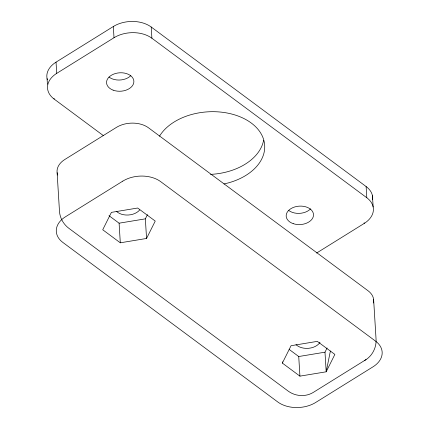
<?xml version="1.0" encoding="UTF-8"?>
<svg xmlns="http://www.w3.org/2000/svg" width="429" height="429" viewBox="0 0 429 429"><rect width="100%" height="100%" fill="white"/><g stroke="black" fill="none" stroke-linecap="round" stroke-linejoin="round"><path stroke-width="0.64" d="M282.357 363.1L291.044 345.71L317.299 341.371L334.872 354.413L326.19 371.804L299.93 376.142L282.357 363.1L282.62 361.803M330.389 351.029L326.19 371.804L324.989 352.182L327.086 347.989M146.557 238.46L155.239 221.074L137.666 208.027L111.411 212.371L102.729 229.762L120.302 242.803L146.557 238.46L145.356 218.844L147.453 214.65M364.634 360.473C372.302 356.236 376.807 347.292 376.019 338.615L373.621 299.378M47.383 79.826A26.882 18.131 -3.5 0 1 56.033 62.151L113.326 26.518A26.882 18.131 -3.5 0 1 151.217 27.022L366.119 186.54A26.882 18.131 -3.5 0 1 372.662 199.49M103.534 135.741L54.108 99.051A26.882 18.131 -3.5 0 1 56.719 73.364L114.012 37.731A26.882 18.131 -3.5 0 1 151.904 38.229L366.806 197.748A26.882 18.131 -3.5 0 1 364.194 223.439L316.618 253.03M366.034 359.599L313.084 392.535C305.566 397.056 295.56 396.38 288.476 391.318L68.924 228.346C63.68 224.469 60.151 218.447 59.518 211.931L57.121 172.699M108.982 215.674L119.101 223.187L145.356 218.844M289.146 349.41L298.734 356.526L324.989 352.182M372.469 195.758L373.155 206.966M366.119 186.54L366.806 197.748M364.151 222.737L364.194 223.439M298.734 356.526L299.93 376.142M151.217 27.022L151.904 38.229M113.326 26.518L114.012 37.731M119.101 223.187L120.302 242.803M56.033 62.151L56.719 73.364M54.065 98.354L54.108 99.051M47.072 78.625L47.41 84.229M139.688 209.953A13.685 9.229 -3.5 0 1 116.415 211.315M320.002 342.331A13.685 9.229 -3.5 0 1 308.698 348.294A13.685 9.229 -3.5 0 1 296.048 344.653M57.717 175.059A22.812 15.38 -3.5 0 1 64.854 159.47L116.398 127.413A22.812 15.38 -3.5 0 1 148.552 127.837L368.103 290.808A22.812 15.38 -3.5 0 1 373.461 303.003M310.548 208.869A13.685 9.229 -3.5 0 1 288.803 210.516M159.497 136.224A54.751 36.915 -3.5 0 1 251.212 122.989A54.751 36.915 -3.5 0 1 223.992 183.944M263.588 140.38A54.751 36.915 -3.5 0 1 210.5 174.378M130.818 75.638A13.685 9.229 -3.5 0 1 109.004 77.048M122.785 181.135L65.487 216.768A26.882 18.131 -3.5 0 0 62.881 242.46L277.777 401.978A26.882 18.131 -3.5 0 0 315.669 402.477L372.967 366.849A26.882 18.131 -3.5 0 0 375.573 341.157L160.677 181.639A26.882 18.131 -3.5 0 0 122.785 181.135M293.2 223.643A13.685 9.229 -3.5 0 0 313.513 214.747A13.685 9.229 -3.5 0 0 292.814 207.657A13.685 9.229 -3.5 0 0 293.2 223.643M113.133 90.149A13.685 9.229 -3.5 0 0 133.88 81.741A13.685 9.229 -3.5 0 0 113.615 74.137A13.685 9.229 -3.5 0 0 113.133 90.149"/></g></svg>
